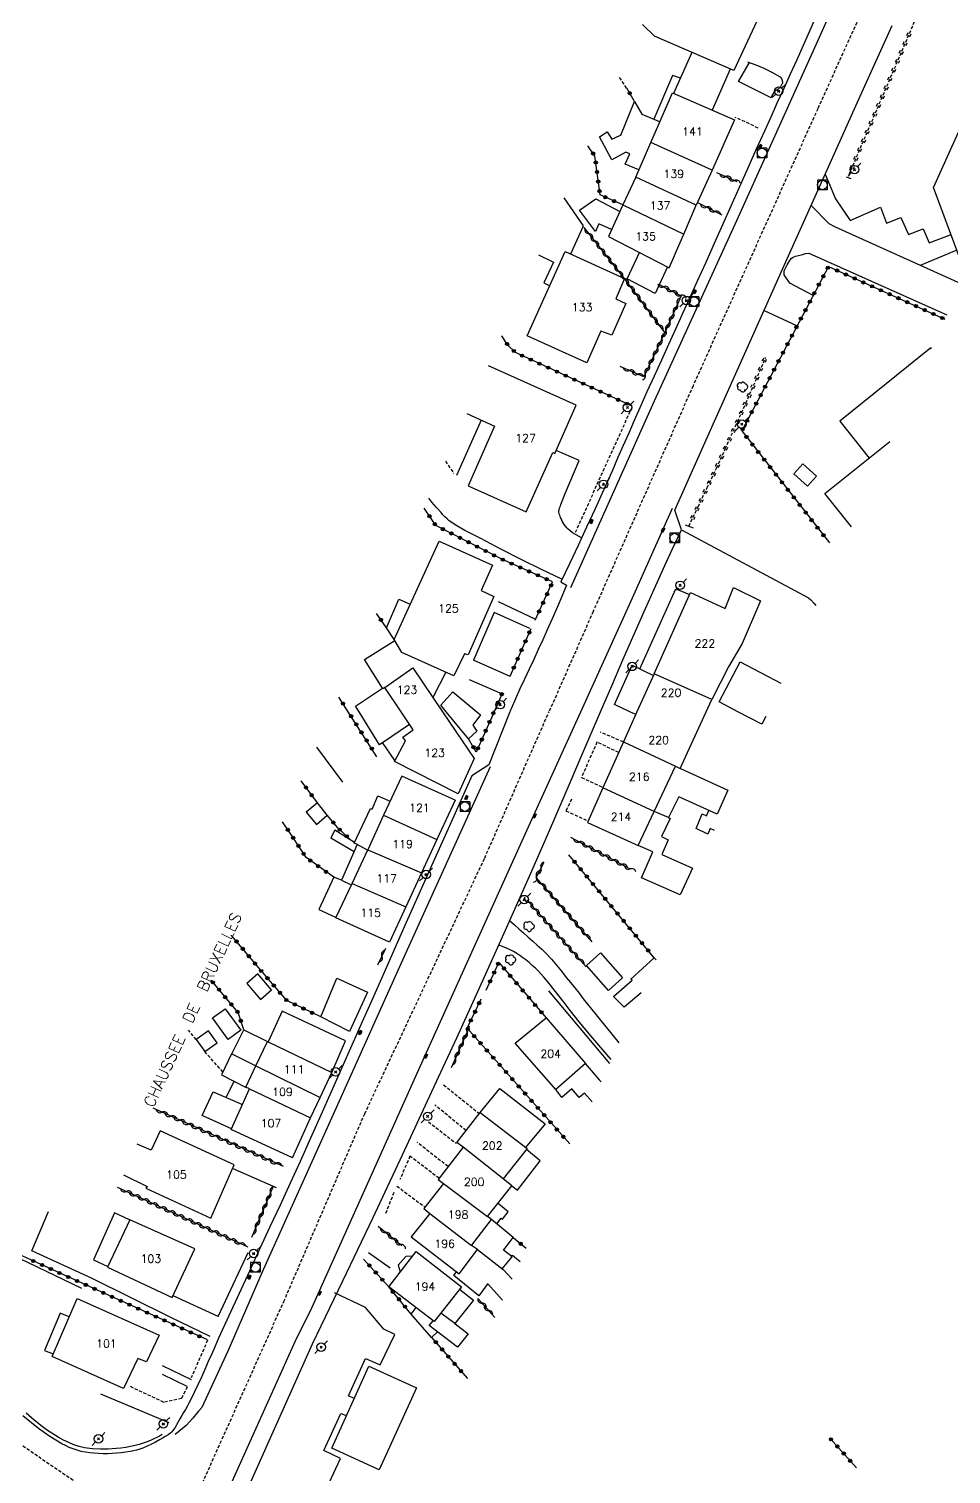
# Model space of a CAD drawing. Header units: millimetres. Extents: x 146998 to 148000, y 143999 to 145000.
# Drawn here: x 147765.5 to 147909.5, y 144551.9 to 144777.6 of the extents above; entities that cross this region are included whole.
import ezdxf
from ezdxf.enums import TextEntityAlignment as Align

# ---------------------------------------------------------------- set-up
doc = ezdxf.new("R2010")
doc.units = ezdxf.units.MM
doc.linetypes.add('DASHED', pattern=[0.75, 0.5, -0.25])
doc.layers.get('0').update_dxf_attribs({"linetype": 'CONTINUOUS'})
for name, color, linetype in [('W0001', 6, 'DASHED'), ('W0006', 2, 'CONTINUOUS'), ('W0008', 7, 'CONTINUOUS'), ('W0010', 4, 'CONTINUOUS'), ('W0014', 7, 'CONTINUOUS'), ('W0017', 7, 'CONTINUOUS'), ('W0101', 7, 'CONTINUOUS'), ('W0104', 1, 'CONTINUOUS'), ('W0112', 1, 'DASHED'), ('W0120', 7, 'CONTINUOUS'), ('W0220', 5, 'DASHED'), ('W0300', 7, 'CONTINUOUS'), ('W0303', 7, 'CONTINUOUS'), ('W0310', 3, 'CONTINUOUS'), ('W0323', 7, 'CONTINUOUS'), ('W0333', 7, 'CONTINUOUS'), ('W0401', 7, 'CONTINUOUS'), ('W0420', 7, 'CONTINUOUS'), ('W0473', 7, 'CONTINUOUS'), ('W0989', 7, 'CONTINUOUS'), ('W0991', 7, 'CONTINUOUS'), ('W1102', 7, 'CONTINUOUS')]:
    doc.layers.add(name, color=color, linetype=linetype)
doc.styles.get("Standard").update_dxf_attribs({"font": 'romans.shx', "width": 0.85})

# ---------------------------------------------------------------- blocks, each defined once
blk = doc.blocks.new('T473')
for p, q in [((-0.166667, 0.166667), (0.166667, -0.166667)), ((-0.166667, -0.166667), (0.166667, 0.166667)), ((0.500001, 0.500001), (1.000002, 1.000002)), ((-1.000002, -1.000002), (-0.500001, -0.500001))]:
    blk.add_line(p, q)
blk.add_ellipse((0, 0), major_axis=(0.471405, 0.471405), ratio=1, start_param=5.4977871438, end_param=11.780972451)
blk = doc.blocks.new('T401')
for p, q in [((-0.3, 0.3), (0, 0.3)), ((-0.3, -0.25), (-0.3, 0.3)), ((-0.3, 0.15), (0, 0.15)), ((-0.3, 0), (0, 0)), ((0, 0.3), (0, -0.25)), ((-0.3, -0.15), (0, -0.15)), ((-0.3, -0.25), (-0.3, -0.3)), ((-0.3, -0.3), (0, -0.3)), ((0, -0.3), (0, -0.25))]:
    blk.add_line(p, q)
blk = doc.blocks.new('T420')
for p, q in [((0.75, 0.75), (-0.75, 0.75)), ((-0.75, 0.75), (-0.75, -0.75)), ((0.75, 0.75), (0.75, -0.75)), ((0.75, -0.75), (-0.75, -0.75))]:
    blk.add_line(p, q)
blk.add_ellipse((0, 0), major_axis=(-0.53, 0.53), ratio=1, start_param=3.926991, end_param=10.210176)
blk = doc.blocks.new('T300')
for p, q in [((-0.8, 0.51), (-0.86, 0.34)), ((-0.86, 0.34), (-0.86, 0.17)), ((-0.86, 0.17), (-0.74, 0.06)), ((-0.69, 0.63), (-0.8, 0.51)), ((-0.8, -0.06), (-0.74, 0.06)), ((-0.74, 0.06), (-0.69, 0.11)), ((-0.57, 0.69), (-0.69, 0.63)), ((-0.46, 0.69), (-0.57, 0.69)), ((-0.29, 0.63), (-0.46, 0.69)), ((-0.29, 0.63), (-0.17, 0.74)), ((-0.23, 0.57), (-0.29, 0.63)), ((-0.17, 0.74), (-0.06, 0.8)), ((-0.06, 0.8), (0.06, 0.8)), ((0.06, 0.8), (0.23, 0.74)), ((0.23, 0.74), (0.34, 0.63)), ((0.34, 0.63), (0.4, 0.51)), ((0.46, 0.46), (0.34, 0.46)), ((0.4, 0.51), (0.4, 0.46)), ((0.57, 0.4), (0.46, 0.46)), ((0.57, 0.4), (0.69, 0.29)), ((0.69, 0.29), (0.74, 0.17)), ((0.74, 0.06), (0.69, -0.17)), ((0.74, 0.17), (0.74, 0.06)), ((-0.8, -0.17), (-0.8, -0.06)), ((-0.8, -0.23), (-0.8, -0.17)), ((-0.74, -0.34), (-0.8, -0.23)), ((-0.69, -0.4), (-0.74, -0.34)), ((-0.51, -0.46), (-0.69, -0.4)), ((-0.4, -0.46), (-0.51, -0.46)), ((-0.4, -0.46), (-0.34, -0.46)), ((-0.34, -0.46), (-0.34, -0.4)), ((-0.34, -0.51), (-0.34, -0.46)), ((-0.29, -0.63), (-0.34, -0.51)), ((-0.17, -0.74), (-0.29, -0.63)), ((-0.06, -0.8), (-0.17, -0.74)), ((0.06, -0.8), (-0.06, -0.8)), ((0.17, -0.74), (0.06, -0.8)), ((0.23, -0.69), (0.17, -0.74)), ((0.29, -0.46), (0.23, -0.46)), ((0.29, -0.63), (0.23, -0.69)), ((0.46, -0.4), (0.29, -0.46)), ((0.34, -0.51), (0.29, -0.63)), ((0.34, -0.51), (0.34, -0.46)), ((0.57, -0.34), (0.46, -0.4)), ((0.63, -0.29), (0.57, -0.34)), ((0.69, -0.17), (0.63, -0.29))]:
    blk.add_line(p, q)
blk = doc.blocks.new('t323o')
at = {"color": 0, "linetype": 'Continuous'}
for radius in [0.25, 0.15]:
    blk.add_circle((0, 0), radius, dxfattribs=at)
blk = doc.blocks.new('t310o')
at = {"color": 0, "linetype": 'Continuous'}
for centre, start, end in [((-0.5, 0.38), 216.8699, 323.1304), ((0.5, -0.37), 36.8699, 143.1303)]:
    blk.add_arc(centre, 0.625, start, end, dxfattribs=at)
blk = doc.blocks.new('t220o')
at = {"color": 0, "linetype": 'Continuous'}
for p, q in [((-0.25, 0.25), (0.25, 0.25)), ((-0.25, -0.25), (0.25, -0.25))]:
    blk.add_line(p, q, dxfattribs=at)

msp = doc.modelspace()

# ---------------------------------------------------------------- linework, layer by layer
at = {"layer": 'W0001'}
for points in [[(147993.63, 144996.33), (147988.82, 144985.77), (147976.7, 144958.93), (147959.9, 144922.38), (147944.78, 144889.18), (147928.63, 144853.68), (147908.05, 144808.02), (147888.68, 144765.17), (147869.21, 144721.9), (147853.61, 144686.64), (147846.73, 144671)], [(147638.67, 144671), (147643.29, 144666.43), (147666.94, 144643.09), (147683.35, 144627.53), (147703.42, 144608.94), (147733.9, 144581.79), (147758.39, 144560.61), (147773.87, 144550.01), (147780.5, 144548.6), (147790.48, 144545.78)], [(147790.48, 144545.78), (147795.4, 144556.76), (147805.32, 144578.88), (147817.95, 144608.23), (147836.68, 144648.15), (147846.73, 144671)]]:
    msp.add_lwpolyline(points, dxfattribs=at)
at = {"layer": 'W0006'}
for points in [[(147850.11, 144690.4), (147862.93, 144718.95), (147876.28, 144748.27), (147889.42, 144777.4), (147897.17, 144794.82)], [(147889.83, 144754.94), (147891.46, 144751.1), (147893.76, 144747.71), (147898.46, 144749.79), (147899.4, 144747.31), (147901.65, 144748.18), (147902.83, 144745.53), (147905.15, 144746.42), (147906.08, 144744.22), (147909.49, 144745.51)], [(147851.68, 144671), (147859.55, 144688.32), (147866.02, 144702.8)], [(147809.73, 144578.02), (147826.61, 144615.6), (147843.27, 144652.46), (147851.68, 144671)], [(147837.52, 144662.4), (147823.6, 144631.64), (147813.52, 144609.16), (147802.1, 144583.86)], [(147802.1, 144583.86), (147796.6, 144571.12), (147792.51, 144562.37), (147792.02, 144561.76), (147791.14, 144560.66), (147790.09, 144559.53), (147788.38, 144558.12)], [(147777.1, 144499.41), (147776.96, 144500.85), (147776.89, 144502.06), (147776.97, 144503.46), (147777.09, 144504.5), (147777.78, 144506.79), (147783.66, 144520.54), (147795.86, 144547.67), (147807.12, 144572.63), (147809.73, 144578.02)]]:
    msp.add_lwpolyline(points, dxfattribs=at)
at = {"layer": 'W0008'}
for points in [[(147888.4, 144779.52), (147887.4, 144777.29), (147886.39, 144775.05), (147885.39, 144772.81), (147884.38, 144770.58), (147883.37, 144768.34), (147882.36, 144766.11), (147881.35, 144763.87), (147880.34, 144761.64), (147879.03, 144758.72), (147877.72, 144755.79), (147876.42, 144752.87), (147875.11, 144749.94), (147873.8, 144747.02), (147872.49, 144744.1), (147871.18, 144741.17), (147869.87, 144738.25), (147868.75, 144735.78), (147867.63, 144733.3), (147866.51, 144730.83), (147865.39, 144728.36), (147864.26, 144725.89), (147863.14, 144723.42), (147862.02, 144720.94), (147860.91, 144718.46), (147860.03, 144716.49), (147859.16, 144714.52), (147858.29, 144712.55), (147857.43, 144710.57), (147856.56, 144708.59), (147855.69, 144706.62), (147854.81, 144704.65), (147853.92, 144702.69), (147852.6, 144699.82), (147851.27, 144696.97), (147849.92, 144694.12), (147848.55, 144691.28)], [(147866.37, 144702.46), (147872.35, 144715.88), (147878.33, 144729.28), (147884.33, 144742.68), (147890.35, 144756.08), (147895.32, 144767.13), (147900.3, 144778.17)], [(147867.39, 144699.4), (147866.37, 144702.46)], [(147854.77, 144671), (147856.51, 144675.04), (147858.27, 144679.08), (147860.03, 144683.12), (147861.81, 144687.14), (147863.19, 144690.22), (147864.57, 144693.28), (147865.97, 144696.35), (147867.39, 144699.4)], [(147849.47, 144690.76), (147848.73, 144689.01), (147847.98, 144687.26), (147847.22, 144685.52), (147846.45, 144683.79), (147845.75, 144682.24), (147845.04, 144680.7), (147844.33, 144679.16), (147843.61, 144677.63), (147842.89, 144676.09), (147842.18, 144674.55), (147841.48, 144673.01), (147840.81, 144671.45), (147840.76, 144671.34), (147840.71, 144671.23), (147840.66, 144671.11), (147840.61, 144671)], [(147848.55, 144691.28), (147849.47, 144690.76)], [(147809.81, 144572.3), (147814.54, 144582.11), (147819.22, 144591.94), (147823.86, 144601.8), (147828.45, 144611.67), (147832.31, 144620.07), (147836.12, 144628.48), (147839.91, 144636.9), (147843.66, 144645.34), (147846.47, 144651.74), (147849.25, 144658.15), (147852.01, 144664.58), (147854.77, 144671)], [(147840.61, 144671), (147837.31, 144662.7)], [(147837.31, 144662.7), (147834.69, 144660.98)], [(147796.01, 144541.43), (147809.81, 144572.3)], [(147787.68, 144558.38), (147787.25, 144558.09), (147786.82, 144557.82), (147786.38, 144557.55), (147785.93, 144557.3), (147785.3, 144556.95), (147784.66, 144556.61), (147784, 144556.29), (147783.33, 144556.02), (147782.85, 144555.85), (147782.35, 144555.71), (147781.86, 144555.59), (147781.35, 144555.49), (147780.65, 144555.37), (147779.94, 144555.27), (147779.23, 144555.2), (147778.51, 144555.15), (147777.81, 144555.13), (147777.1, 144555.12), (147776.4, 144555.15), (147775.69, 144555.2), (147775.03, 144555.27), (147774.37, 144555.37), (147773.71, 144555.49), (147773.06, 144555.66), (147772.44, 144555.87), (147771.83, 144556.12), (147771.24, 144556.39), (147770.66, 144556.69), (147769.72, 144557.23), (147768.81, 144557.8), (147767.92, 144558.42), (147767.05, 144559.06), (147764.59, 144561.06)]]:
    msp.add_lwpolyline(points, dxfattribs=at)
at = {"layer": 'W0010'}
msp.add_lwpolyline([(147786.33, 144558.15), (147785.91, 144557.89), (147785.49, 144557.65), (147785.05, 144557.43), (147784.61, 144557.23), (147784, 144556.99), (147783.38, 144556.78), (147782.76, 144556.59), (147782.12, 144556.43), (147781.39, 144556.26), (147780.64, 144556.11), (147779.89, 144556), (147779.13, 144555.93), (147777.91, 144555.86), (147776.68, 144555.83), (147775.45, 144555.89), (147774.23, 144556.05), (147773.38, 144556.26), (147772.55, 144556.54), (147771.74, 144556.87), (147770.95, 144557.24), (147770.08, 144557.71), (147769.24, 144558.23), (147768.42, 144558.78), (147767.62, 144559.36), (147766.33, 144560.38), (147765.09, 144561.45)], dxfattribs=at)
at = {"layer": 'W0014'}
for points in [[(147834.69, 144660.98), (147831.2, 144653.19), (147827.72, 144645.4), (147824.24, 144637.61), (147820.76, 144629.82), (147819.15, 144626.19), (147817.54, 144622.55), (147815.94, 144618.92), (147814.33, 144615.29), (147812.73, 144611.65), (147811.11, 144608.02), (147809.49, 144604.4), (147807.86, 144600.78), (147806.3, 144597.36), (147804.74, 144593.96), (147803.16, 144590.56), (147801.57, 144587.16)], [(147801.57, 144587.16), (147799.96, 144583.66), (147798.36, 144580.16), (147796.75, 144576.65), (147795.15, 144573.15), (147794.6, 144571.94), (147794.06, 144570.73), (147793.53, 144569.52), (147792.99, 144568.3), (147792.45, 144567.09), (147791.9, 144565.89), (147791.33, 144564.69), (147790.74, 144563.5), (147790.48, 144563.01), (147790.22, 144562.52), (147789.95, 144562.04), (147789.67, 144561.56), (147789.39, 144561.08), (147789.11, 144560.6), (147788.84, 144560.12), (147788.57, 144559.63), (147788.54, 144559.57), (147788.51, 144559.51), (147788.48, 144559.45), (147788.45, 144559.39), (147788.42, 144559.33), (147788.39, 144559.27), (147788.35, 144559.22), (147788.32, 144559.16), (147788.17, 144558.95), (147788.02, 144558.75), (147787.85, 144558.56), (147787.68, 144558.38)], [(147795.09, 144576.58), (147799.77, 144586.57)]]:
    msp.add_lwpolyline(points, dxfattribs=at)
at = {"layer": 'W0017'}
for points in [[(147911.04, 144737.84), (147891.47, 144746.65), (147890.47, 144747.21), (147887.65, 144750.06)], [(147887.97, 144736.02), (147884.34, 144737.9), (147883.43, 144739.23), (147883.45, 144739.87), (147883.9, 144740.78), (147884.3, 144741.48), (147884.55, 144741.78), (147884.74, 144741.91), (147885.2, 144742.13), (147886.14, 144742.37), (147886.74, 144742.55), (147887.26, 144742.59), (147908.85, 144732.98)], [(147880.32, 144733.65), (147885.34, 144731.33)], [(147851.42, 144710.22), (147847.85, 144711.8)], [(147851.8, 144698.18), (147851.31, 144698.4), (147850.84, 144698.66), (147850.39, 144698.95), (147849.97, 144699.28), (147849.72, 144699.5), (147849.5, 144699.74), (147849.29, 144699.99), (147849.1, 144700.25), (147848.94, 144700.51), (147848.79, 144700.78), (147848.66, 144701.05), (147848.54, 144701.33), (147848.45, 144701.53), (147848.38, 144701.74), (147848.31, 144701.94), (147848.27, 144702.16), (147848.27, 144702.21), (147848.27, 144702.26), (147848.27, 144702.32), (147848.27, 144702.37), (147848.28, 144702.42), (147848.29, 144702.47), (147848.3, 144702.52), (147848.31, 144702.58), (147848.36, 144702.77), (147848.43, 144702.96), (147848.5, 144703.15), (147848.58, 144703.34), (147849.26, 144705.07), (147849.96, 144706.8), (147850.68, 144708.52), (147851.42, 144710.22)], [(147848.75, 144691.7), (147845.55, 144693.22), (147842.37, 144694.78), (147839.21, 144696.38), (147836.08, 144698.03), (147834.83, 144698.67), (147833.57, 144699.31), (147832.33, 144700.01), (147831.16, 144700.81), (147830.81, 144701.1), (147830.48, 144701.42), (147830.17, 144701.75), (147829.87, 144702.09), (147829.15, 144702.9), (147828.45, 144703.72), (147827.94, 144704.35)], [(147867.39, 144699.4), (147887.25, 144688.76), (147887.61, 144688.46), (147888.07, 144687.97), (147888.38, 144687.57)], [(147844.65, 144685.42), (147838.82, 144688.15)], [(147843.71, 144683.98), (147838.16, 144686.5), (147834.95, 144679.05)], [(147840.64, 144676.48), (147834.95, 144679.05)], [(147839.46, 144673.74), (147834.32, 144675.97)], [(147840.58, 144638.38), (147841.31, 144637.74), (147842.03, 144637.1), (147842.76, 144636.46), (147843.48, 144635.81), (147844.19, 144635.18), (147844.9, 144634.55), (147845.6, 144633.91), (147846.28, 144633.24), (147847.1, 144632.34), (147847.88, 144631.41), (147848.65, 144630.47), (147849.42, 144629.52), (147850.09, 144628.7), (147850.75, 144627.86), (147851.42, 144627.03), (147852.07, 144626.19), (147852.73, 144625.35), (147853.39, 144624.52), (147854.06, 144623.68), (147854.73, 144622.86), (147856.3, 144620.92), (147857.6, 144619.31)], [(147856.42, 144616.67), (147855.74, 144617.45), (147853.59, 144620.02), (147851.45, 144622.59), (147850.65, 144623.57), (147849.86, 144624.57), (147849.09, 144625.58), (147848.33, 144626.59), (147847.55, 144627.59), (147846.75, 144628.58), (147845.93, 144629.54), (147845.07, 144630.48), (147844.6, 144630.95), (147844.11, 144631.39), (147843.6, 144631.82), (147843.09, 144632.23), (147842.63, 144632.58), (147842.17, 144632.92), (147841.69, 144633.24), (147841.2, 144633.54), (147840.64, 144633.83), (147840.07, 144634.1), (147839.48, 144634.35), (147838.88, 144634.56)], [(147804.18, 144596.66), (147797.33, 144599.68)], [(147793.81, 144573.45), (147787.67, 144576.4), (147775.3, 144582.56), (147765.96, 144586.83), (147768.6, 144592.93)], [(147818.53, 144586.54), (147821.95, 144584.15)], [(147795.1, 144576.58), (147788.03, 144579.81)], [(147816.28, 144563.75), (147815.44, 144564.15), (147818.06, 144570.02), (147820.34, 144569), (147822.64, 144573.75), (147820.93, 144574.6), (147818.1, 144577.95), (147813.25, 144580.23)], [(147790.92, 144566.66), (147786.41, 144568.85)], [(147790.23, 144565.61), (147786.36, 144567.48)], [(147787.41, 144559.95), (147776.74, 144564.42)], [(147795.81, 144541.51), (147804.96, 144544.78), (147808.87, 144542.98), (147814.19, 144554.41), (147811.57, 144555.61), (147814.23, 144561.42), (147815.11, 144561.11)]]:
    msp.add_lwpolyline(points, dxfattribs=at)
at = {"layer": 'W0101'}
for points in [[(147885.64, 144793.19), (147880.57, 144781.88), (147880.56, 144781.88), (147875.59, 144771.11), (147863.18, 144776.48), (147863.19, 144776.48), (147861.33, 144778.34)], [(147911.76, 144739.44), (147906.73, 144752.86), (147917.95, 144777.62), (147927.1, 144773.45)], [(147862.63, 144759.9), (147866.02, 144767.62), (147875.68, 144763.43)], [(147875.68, 144763.43), (147872.17, 144755.58)], [(147860.26, 144754.49), (147862.63, 144759.9)], [(147872.17, 144755.58), (147869.72, 144750.09)], [(147860.26, 144754.49), (147858.25, 144750.13)], [(147858.25, 144750.13), (147855.99, 144745.21), (147865.46, 144740.33), (147866.04, 144741.64), (147866.62, 144742.96), (147867.19, 144744.28), (147867.76, 144745.59)], [(147867.76, 144745.59), (147869.72, 144750.09)], [(147850.98, 144718.89), (147837.26, 144724.99)], [(147833.92, 144717.58), (147838.23, 144715.57), (147834.11, 144706.28), (147843.16, 144702.2), (147847.34, 144711.48), (147847.64, 144711.32), (147850.98, 144718.89)], [(147893.92, 144699.87), (147889.77, 144705.06), (147899.94, 144713.22)], [(147863.12, 144676.94), (147863.13, 144676.93), (147868.8, 144689.62), (147874.23, 144687.14), (147875.52, 144690.4), (147879.75, 144688.34), (147876.88, 144681.65), (147874.75, 144678.03), (147872.12, 144672.92)], [(147821.07, 144674.8), (147825.49, 144677.86), (147830.11, 144671)], [(147863.12, 144676.94), (147860.45, 144671)], [(147823.63, 144671), (147821.07, 144674.8)], [(147871.25, 144671), (147872.12, 144672.92)], [(147832.54, 144658.16), (147822.59, 144663.23), (147824.33, 144666.44), (147824.33, 144666.44), (147823.91, 144667.04), (147825.54, 144668.18), (147823.63, 144671)], [(147830.11, 144671), (147835.04, 144663.68)], [(147860.45, 144671), (147858.33, 144666.28)], [(147866.47, 144662.49), (147867.22, 144662.14), (147871.25, 144671)], [(147858.33, 144666.28), (147858.33, 144666.28), (147855.14, 144659.1)], [(147835.04, 144663.68), (147832.54, 144658.16)], [(147832.07, 144657.2), (147823.74, 144660.94), (147820.91, 144654.83)], [(147863.15, 144655.42), (147866.47, 144662.49), (147866.48, 144662.49)], [(147855.14, 144659.1), (147852.75, 144653.71), (147860.66, 144650.11), (147863.15, 144655.42)], [(147832.07, 144657.2), (147829.23, 144651.06)], [(147820.91, 144654.83), (147818.42, 144649.44)], [(147815.98, 144644.2), (147818.42, 144649.44)], [(147829.23, 144651.06), (147826.81, 144645.85)], [(147826.81, 144645.85), (147824.35, 144640.52)], [(147821.8, 144635.03), (147813.46, 144638.79), (147815.98, 144644.2)], [(147824.35, 144640.52), (147821.8, 144635.03)], [(147800.97, 144615.68), (147802.75, 144619.51), (147802.87, 144619.45)], [(147802.87, 144619.45), (147812.8, 144614.66)], [(147799.98, 144612.13), (147799.41, 144612.35), (147800.97, 144615.68)], [(147810.98, 144610.76), (147812.8, 144614.66)], [(147806.7, 144601.36), (147797.11, 144605.78), (147799.98, 144612.13)], [(147809.49, 144607.59), (147809.49, 144607.58), (147810.98, 144610.76)], [(147806.7, 144601.36), (147809.49, 144607.59)], [(147833.32, 144603), (147832.31, 144603.75), (147835.99, 144608.43)], [(147835.99, 144608.43), (147843.33, 144602.77)], [(147793.92, 144591.9), (147797.58, 144600.26), (147786.01, 144605.54), (147784.62, 144602.55), (147782.43, 144603.49)], [(147833.32, 144603), (147829.42, 144597.96)], [(147843.33, 144602.77), (147839.55, 144598.05), (147839.55, 144598.06)], [(147780.27, 144598.7), (147784, 144596.87), (147783.79, 144596.62), (147793.92, 144591.9)], [(147829.42, 144597.96), (147830.27, 144597.31)], [(147840.92, 144596.96), (147839.55, 144598.06)], [(147830.27, 144597.31), (147827.17, 144593.4)], [(147837.13, 144592.15), (147840.92, 144596.96)], [(147827.17, 144593.4), (147828.14, 144592.65)], [(147828.14, 144592.65), (147825.23, 144589.01)], [(147834.64, 144587.63), (147837.74, 144591.72), (147837.13, 144592.15)], [(147825.23, 144589.01), (147832.7, 144583.22), (147835.54, 144587.03), (147834.64, 144587.63)], [(147821.71, 144581.21), (147825.98, 144586.69)], [(147825.98, 144586.69), (147833.06, 144581.18), (147828.8, 144575.76), (147821.71, 144581.21)]]:
    msp.add_lwpolyline(points, dxfattribs=at)
for points in [[(147858.5, 144738.64), (147857.13, 144735.47), (147858.71, 144734.75), (147856.53, 144729.81), (147854.83, 144730.43), (147852.61, 144725.46), (147843.3, 144729.69), (147849.27, 144742.86)], [(147837.9, 144693.89), (147836.14, 144689.95), (147838.1, 144688.98), (147834.09, 144679.88), (147833.53, 144680.05), (147831.87, 144676.61), (147823.73, 144680.23), (147822.54, 144682.28), (147829.57, 144697.64)], [(147841.44, 144619.25), (147846.26, 144623.21), (147852.4, 144616.07), (147847.78, 144611.99)], [(147791.44, 144587.14), (147781.26, 144591.65), (147777.79, 144584.25), (147787.9, 144579.52)], [(147780.31, 144565.3), (147769.15, 144570.32), (147773.05, 144579.36), (147785.85, 144573.64), (147783.9, 144569.48), (147782.51, 144570.02)], [(147820.22, 144552.63), (147812.83, 144556), (147818.62, 144568.79), (147826.05, 144565.43)]]:
    msp.add_lwpolyline(points, close=True, dxfattribs=at)
at = {"layer": 'W0104'}
for points in [[(147869.05, 144773.94), (147869.04, 144773.94), (147866.18, 144767.55), (147866.18, 144767.55)], [(147875, 144771.36), (147875, 144771.36), (147872.17, 144764.95)], [(147867.25, 144769.95), (147866.01, 144770.35), (147863.08, 144763.53)], [(147860.76, 144755.64), (147860.77, 144755.64), (147858.63, 144756.5), (147859.35, 144758.11), (147858.7, 144758.4), (147856.53, 144757.2), (147854.62, 144760.75), (147855.82, 144761.53), (147856.54, 144760.4), (147857.76, 144761), (147857.94, 144761.06), (147860.07, 144766.29), (147861.22, 144764.32), (147864.05, 144763.12), (147864.04, 144763.11)], [(147850.11, 144742.48), (147852.1, 144746.88), (147849.1, 144751.24)], [(147856.5, 144746.32), (147856.5, 144746.31), (147854.49, 144747.17), (147853.99, 144745.99), (147851.49, 144749.34), (147854.05, 144751.09), (147857.8, 144749.14), (147857.79, 144749.13)], [(147845.09, 144742.34), (147847.42, 144741.19), (147845.9, 144737.95), (147846.85, 144737.52), (147846.85, 144737.52)], [(147865.21, 144740.46), (147865.21, 144740.47), (147863.28, 144736.33), (147858.91, 144738.62), (147860.85, 144742.71), (147860.84, 144742.71)], [(147906.45, 144727.66), (147906.33, 144727.82), (147892.1, 144716.39), (147896.7, 144710.62), (147896.7, 144710.62)], [(147822.54, 144682.28), (147821.33, 144684.12), (147823.3, 144688.57), (147825.07, 144687.81)], [(147820.72, 144674.66), (147817.91, 144679.15), (147822.64, 144682.11)], [(147876.21, 144671), (147873.29, 144672.54), (147876.57, 144678.78)], [(147876.57, 144678.78), (147882.91, 144675.44)], [(147830.6, 144677.18), (147828.6, 144673.24), (147828.6, 144673.24)], [(147816.53, 144671.87), (147820.72, 144674.66), (147820.78, 144674.57)], [(147821.08, 144674.78), (147821.08, 144674.78), (147820.78, 144674.57), (147820.72, 144674.66)], [(147830.69, 144671), (147829.86, 144672.01), (147831.72, 144674.12)], [(147831.72, 144674.12), (147835.43, 144671)], [(147817.07, 144671), (147816.53, 144671.87)], [(147820.76, 144666.18), (147820.76, 144666.18), (147820.26, 144665.83), (147817.07, 144671)], [(147835.43, 144671), (147836.04, 144670.49), (147834.85, 144668.89), (147835.43, 144667.97), (147834.16, 144666.76), (147830.69, 144671)], [(147880.58, 144670.27), (147879.93, 144669.04), (147876.21, 144671)], [(147822.67, 144663.37), (147822.67, 144663.37), (147820.74, 144666.2), (147824.96, 144669.04)], [(147867.22, 144662.14), (147867.23, 144662.14), (147874.64, 144658.75), (147872.95, 144654.99), (147866.99, 144657.73), (147865.4, 144654.47), (147863.16, 144655.43), (147863.15, 144655.42)], [(147816.8, 144650.28), (147816.81, 144650.28), (147816.32, 144650.46), (147818.86, 144655.87), (147819.14, 144655.77), (147819.99, 144657.89), (147821.93, 144657.03)], [(147865.4, 144654.47), (147865.4, 144654.48), (147865.62, 144654.33), (147864.29, 144651.54), (147865.34, 144651.01), (147864.34, 144648.68), (147869.12, 144646.58), (147867.2, 144642.41), (147861.14, 144645.08), (147862.93, 144649.1), (147860.66, 144650.11)], [(147872.55, 144652.47), (147871.86, 144652.76), (147871.54, 144651.87), (147869.68, 144652.76), (147870.65, 144655.03), (147871.32, 144654.72), (147871.65, 144655.58)], [(147816.37, 144650.57), (147813.31, 144652.49), (147812.68, 144651.31), (147816.3, 144649.16)], [(147818.39, 144649.37), (147816.8, 144650.28), (147814.31, 144644.7), (147815.86, 144643.95)], [(147814.31, 144644.7), (147813.12, 144645.14), (147810.8, 144640.12), (147813.49, 144638.86), (147813.49, 144638.85)], [(147856.77, 144626.51), (147859.7, 144629.07), (147859.48, 144629.23), (147863.16, 144632.56), (147863.44, 144632.25)], [(147815.6, 144621.04), (147811.09, 144623.33), (147813.62, 144629.4), (147818.38, 144627.2)], [(147818.38, 144627.2), (147815.6, 144621.04)], [(147861.12, 144627.1), (147858.44, 144624.84), (147856.77, 144626.51)], [(147814.95, 144619.61), (147805.08, 144624.26), (147802.87, 144619.45), (147802.87, 144619.45)], [(147797.17, 144617.58), (147797.2, 144617.59), (147799.06, 144621.31), (147802.75, 144619.51), (147802.75, 144619.51)], [(147812.8, 144614.66), (147814.95, 144619.61)], [(147801.1, 144615.61), (147797.17, 144617.58), (147795.61, 144614.31), (147799.46, 144612.33), (147799.45, 144612.33)], [(147852.4, 144616.07), (147852.39, 144616.07), (147854.57, 144613.52), (147854.85, 144613.2)], [(147797.15, 144605.88), (147797.15, 144605.89), (147792.57, 144607.97), (147794.29, 144611.64), (147798.87, 144609.67), (147798.87, 144609.67)], [(147796.3, 144610.77), (147796.31, 144610.77), (147797.59, 144613.29), (147797.6, 144613.29)], [(147835.99, 144608.43), (147835.99, 144608.43), (147839.07, 144612.17), (147846.11, 144606.65), (147843.07, 144602.96), (147843.08, 144602.96)], [(147853.44, 144610.08), (147852.28, 144611.44), (147851.44, 144610.77), (147850.31, 144612.13), (147848.73, 144610.75), (147847.78, 144611.99)], [(147840.92, 144596.96), (147840.92, 144596.96), (147841.8, 144596.3), (147845.36, 144600.87), (147843.22, 144602.62), (147843.21, 144602.62)], [(147830.27, 144597.31), (147830.27, 144597.31)], [(147838.56, 144591.04), (147839.26, 144591.9), (147839.44, 144591.75), (147840.33, 144592.9), (147838.76, 144594.21)], [(147838.76, 144594.21), (147838.71, 144594.15)], [(147781.26, 144591.65), (147781.25, 144591.65), (147778.9, 144592.73), (147775.61, 144585.43), (147777.85, 144584.39), (147777.85, 144584.39)], [(147828.14, 144592.65), (147828.14, 144592.65)], [(147837.74, 144591.72), (147837.74, 144591.72)], [(147839.43, 144584.01), (147840.95, 144585.87), (147839.61, 144586.93), (147840.21, 144587.66), (147841.15, 144588.88), (147837.74, 144591.72)], [(147835.54, 144587.03), (147835.54, 144587.03), (147839.56, 144583.91), (147840.95, 144582.37)], [(147825.43, 144585.99), (147824.36, 144585.93), (147823.2, 144584.56), (147823.5, 144583.51)], [(147840.86, 144585.94), (147840.87, 144585.94), (147841.04, 144586.12), (147842.2, 144585.15)], [(147839.48, 144579.1), (147837.16, 144581.68), (147837.16, 144581.69), (147835.77, 144579.81), (147831.84, 144582.96), (147832.3, 144583.53), (147832.3, 144583.53)], [(147832.77, 144580.81), (147832.77, 144580.81), (147834.93, 144579.11), (147832.03, 144575.44), (147829.83, 144577.07), (147829.83, 144577.06)], [(147829.28, 144574.16), (147829.29, 144574.15), (147828.4, 144573.27), (147825.2, 144576.94), (147825.96, 144577.94), (147825.96, 144577.95)], [(147771.82, 144576.51), (147770.43, 144577.06), (147767.94, 144571.25), (147769.33, 144570.73)], [(147832.03, 144575.44), (147834.11, 144573.85), (147832.42, 144571.75), (147828.01, 144575.13), (147828.62, 144575.9)]]:
    msp.add_lwpolyline(points, dxfattribs=at)
for points in [[(147888.48, 144707.77), (147886.33, 144709.7), (147884.92, 144708.13), (147887.07, 144706.21)], [(147812.1, 144654.85), (147810.57, 144656.76), (147808.82, 144655.32), (147810.44, 144653.37)], [(147854.77, 144633.33), (147858.22, 144629.47), (147856.01, 144627.49), (147852.57, 144631.35)], [(147799.54, 144628.54), (147801.68, 144626.08), (147803.41, 144627.58), (147801.27, 144630.05)], [(147796.19, 144624.62), (147798.63, 144621.27), (147796.64, 144619.83), (147794.21, 144623.18), (147796.19, 144624.62)], [(147792.98, 144617.92), (147794.91, 144619.31), (147793.57, 144621.18), (147791.64, 144619.79)]]:
    msp.add_lwpolyline(points, close=True, dxfattribs=at)
at = {"layer": 'W0112'}
for points in [[(147858.84, 144768.38), (147857.66, 144770.2)], [(147879.36, 144762.15), (147875.81, 144763.8)], [(147850.86, 144699.02), (147859.69, 144718.54)], [(147830.54, 144710.11), (147831.85, 144708.23)], [(147858.33, 144666.28), (147854.75, 144667.81)], [(147857.6, 144664.62), (147854.21, 144666.26), (147851.79, 144660.74), (147855.18, 144659.18)], [(147850.24, 144657.32), (147849.37, 144655.52), (147852.84, 144653.92)], [(147791.64, 144619.79), (147790.45, 144621.25)], [(147795.82, 144614.75), (147792.98, 144617.92)], [(147830.27, 144612.75), (147835.84, 144608.24)], [(147833.77, 144605.61), (147828.88, 144609.59)], [(147827.89, 144606.97), (147832.23, 144603.61)], [(147830.97, 144599.97), (147826.16, 144603.72)], [(147825.02, 144601.59), (147823.45, 144597.96)], [(147829.55, 144598.14), (147825.02, 144601.59)], [(147822.49, 144595.9), (147821.12, 144592.46)], [(147822.97, 144596.93), (147827.36, 144593.64)], [(147793.42, 144572.84), (147790.87, 144566.99)], [(147790.23, 144565.55), (147789.36, 144563.75), (147786.58, 144563.15), (147781.16, 144565.71)]]:
    msp.add_lwpolyline(points, dxfattribs=at)
at = {"layer": 'W0120'}
for points in [[(147893.09, 144754.51), (147893.82, 144754.27)], [(147868, 144700.21), (147869.24, 144699.7)]]:
    msp.add_lwpolyline(points, dxfattribs=at)
at = {"layer": 'W0220'}
for points in [[(147905.51, 144782.86), (147893.42, 144754.6)], [(147868.55, 144699.98), (147870, 144702.99), (147871.43, 144706), (147872.85, 144709.03), (147874.24, 144712.06), (147875.85, 144715.61), (147877.44, 144719.17), (147879, 144722.74), (147880.55, 144726.33)]]:
    msp.add_lwpolyline(points, dxfattribs=at)
at = {"layer": 'W0300'}
msp.add_lwpolyline([(147846.63, 144627.42), (147856.15, 144616.09)], dxfattribs=at)
at = {"layer": 'W0303'}
for points in [[(147810.41, 144665.49), (147814.51, 144660.02)], [(147773.8, 144580.94), (147753.08, 144590.86)]]:
    msp.add_lwpolyline(points, dxfattribs=at)
at = {"layer": 'W0310'}
for points in [[(147876.1, 144753.76), (147872.93, 144755.17)], [(147873.77, 144748.53), (147869.94, 144750.45)], [(147864.83, 144730.2), (147858.5, 144738.64), (147852.21, 144746.59)], [(147863.92, 144737.7), (147867.33, 144735.96), (147864.83, 144730.2), (147861.51, 144723.3), (147857.85, 144724.89)], [(147859.44, 144646.43), (147850.13, 144651.37)], [(147853.46, 144635.06), (147844.71, 144645.11), (147845.95, 144647.51)], [(147843.25, 144641.61), (147852.51, 144631.17)], [(147820.02, 144631.47), (147821.23, 144634.06)], [(147831.5, 144615.46), (147834.03, 144621.18)], [(147805.27, 144599.96), (147784.95, 144609.07)], [(147799.77, 144587.39), (147779.73, 144596.57), (147779.38, 144596.72)], [(147800.35, 144588.96), (147803.65, 144596.83)], [(147823.75, 144587.61), (147820.05, 144590.62)], [(147838.25, 144576.38), (147835.72, 144579.28)]]:
    msp.add_lwpolyline(points, dxfattribs=at)
at = {"layer": 'W0323'}
for points in [[(147860.07, 144766.29), (147858.85, 144768.38)], [(147858.25, 144750.13), (147854.69, 144751.7), (147853.89, 144757.78), (147852.78, 144759.39)], [(147890.33, 144740.51), (147876.81, 144714.84), (147890.49, 144697.38)], [(147890.33, 144740.51), (147908.54, 144732.29)], [(147859.71, 144718.71), (147841.51, 144727.07), (147840.26, 144728.29), (147839.37, 144729.68)], [(147847.29, 144691.27), (147839.34, 144694.81), (147829.03, 144700.1), (147827.24, 144702.8)], [(147844.56, 144685.28), (147847.29, 144691.27)], [(147821.33, 144684.12), (147819.81, 144686.33)], [(147843.9, 144683.95), (147840.61, 144676.52)], [(147815.38, 144671), (147813.92, 144673.28)], [(147839.36, 144673.75), (147838.14, 144671)], [(147819.86, 144663.98), (147815.38, 144671)], [(147838.14, 144671), (147835.37, 144664.71), (147834.16, 144666.76)], [(147810.57, 144656.76), (147808.02, 144660.19)], [(147815.85, 144650.89), (147813.73, 144652.88), (147812.1, 144654.85)], [(147813.12, 144645.14), (147808.81, 144648.22), (147806.63, 144651.56), (147805.13, 144653.8)], [(147863.16, 144632.56), (147849.82, 144648.64)], [(147811.09, 144623.33), (147805.77, 144625.91), (147801.66, 144630.67), (147797.16, 144636.08), (147797.15, 144636.1)], [(147836.9, 144627.54), (147838.89, 144631.85), (147846.26, 144623.21)], [(147799.06, 144621.31), (147798.18, 144624.03), (147793.98, 144629.07)], [(147849.95, 144603.51), (147833.94, 144621.6), (147836.14, 144626.15)], [(147793.4, 144572.9), (147777.95, 144579.88), (147741.22, 144596.59), (147748.19, 144611.03)], [(147841.15, 144588.88), (147843.14, 144587.22)], [(147817.76, 144585.52), (147821.71, 144581.21)], [(147825.2, 144576.94), (147821.71, 144581.21)], [(147828.4, 144573.27), (147833.98, 144566.9)], [(147894.73, 144552.91), (147890.58, 144557.56)]]:
    msp.add_lwpolyline(points, dxfattribs=at)
at = {"layer": 'W0333'}
for points in [[(147876.31, 144769.43), (147878, 144772.36)], [(147877.69, 144772.5), (147879, 144772.04), (147880.27, 144771.5), (147881.51, 144770.89), (147882.71, 144770.2), (147882.76, 144770.17), (147882.81, 144770.14), (147882.85, 144770.11), (147882.89, 144770.07), (147882.93, 144770.02), (147882.96, 144769.97), (147882.99, 144769.92), (147883.02, 144769.87), (147883.04, 144769.82), (147883.06, 144769.76), (147883.07, 144769.7), (147883.08, 144769.65), (147883.11, 144769.55), (147883.14, 144769.45), (147883.16, 144769.35), (147883.17, 144769.25), (147883.15, 144769.15), (147883.12, 144769.05), (147883.08, 144768.96), (147883.03, 144768.87), (147882.98, 144768.77), (147882.92, 144768.68), (147882.86, 144768.6), (147882.8, 144768.51), (147882.75, 144768.46), (147882.7, 144768.41), (147882.65, 144768.36), (147882.6, 144768.3), (147882.56, 144768.26), (147882.51, 144768.22), (147882.47, 144768.18), (147882.42, 144768.15), (147882.38, 144768.12), (147882.33, 144768.1), (147882.29, 144768.07), (147882.24, 144768.05), (147882.22, 144768.04), (147882.19, 144768.03), (147882.16, 144768.02), (147882.13, 144768.01), (147882.1, 144768), (147882.07, 144767.99), (147882.05, 144767.97), (147882.02, 144767.95), (147881.81, 144767.72), (147881.64, 144767.46), (147881.51, 144767.17), (147881.42, 144766.87)], [(147881.42, 144766.87), (147876.31, 144769.43)], [(147910.4, 144743.07), (147904.68, 144740.7)], [(147836.14, 144716.54), (147832.3, 144707.91)], [(147860.92, 144677.68), (147866.54, 144690.19), (147868.67, 144689.33)], [(147859.36, 144671), (147856.95, 144672.11), (147859.72, 144678.25), (147863.01, 144676.68)], [(147860.27, 144670.59), (147859.36, 144671)]]:
    msp.add_lwpolyline(points, dxfattribs=at)
at = {"layer": 'W1102'}
for points in [[(147872.17, 144755.58), (147862.63, 144759.9)], [(147869.72, 144750.09), (147860.26, 144754.49)], [(147858.25, 144750.13), (147867.76, 144745.59)], [(147872.12, 144672.92), (147863.12, 144676.94)], [(147858.33, 144666.28), (147866.47, 144662.49)], [(147863.15, 144655.42), (147855.14, 144659.1)], [(147820.91, 144654.83), (147829.23, 144651.06)], [(147818.42, 144649.44), (147826.81, 144645.85)], [(147815.98, 144644.2), (147824.35, 144640.52)], [(147800.97, 144615.68), (147810.98, 144610.76)], [(147799.98, 144612.13), (147809.49, 144607.59)], [(147839.55, 144598.06), (147833.32, 144603)], [(147830.27, 144597.31), (147837.13, 144592.15)], [(147828.14, 144592.65), (147834.64, 144587.63)]]:
    msp.add_lwpolyline(points, dxfattribs=at)

# ---------------------------------------------------------------- block references
at = {"layer": 'W0220'}
for p, rotation in [((147902.86, 144776.67), 246.8393515982104), ((147901.68, 144773.91), 246.8393515982104), ((147902.27, 144775.29), 246.8393515982104), ((147900.5, 144771.15), 246.8393515982104), ((147901.09, 144772.53), 246.8393515982104), ((147899.91, 144769.77), 246.8393515982104), ((147898.73, 144767.01), 246.8393515982104), ((147899.32, 144768.39), 246.8393515982104), ((147897.55, 144764.26), 246.8393515982104), ((147898.14, 144765.64), 246.8393515982104), ((147896.96, 144762.88), 246.8393515982104), ((147895.78, 144760.12), 246.8393515982104), ((147896.37, 144761.5), 246.8393515982104), ((147895.19, 144758.74), 246.8393515982104), ((147894.01, 144755.98), 246.8393515982104), ((147894.6, 144757.36), 246.8393515982104), ((147880.37, 144725.92), 66.68652523031136), ((147879.78, 144724.54), 66.68652523031136), ((147878.58, 144721.79), 66.33587968929082), ((147879.18, 144723.16), 66.68652523031136), ((147877.98, 144720.41), 66.33587968929082), ((147876.77, 144717.67), 65.9852339995148), ((147877.38, 144719.04), 65.9852339995148), ((147875.54, 144714.93), 65.63458815902239), ((147876.16, 144716.3), 65.9852339995148), ((147874.92, 144713.56), 65.63458815902239), ((147873.68, 144710.83), 65.28394207133142), ((147874.3, 144712.2), 65.63458815902239), ((147872.42, 144708.11), 64.93329584255852), ((147873.05, 144709.47), 65.28394207133142), ((147871.78, 144706.75), 64.93329584255852), ((147870.5, 144704.04), 64.58264972511358), ((147871.14, 144705.4), 64.58264972511358), ((147869.2, 144701.34), 64.23200371962322), ((147869.85, 144702.69), 64.23200371962322)]:
    msp.add_blockref('t220o', p, dxfattribs=dict(at, rotation=rotation))
at = {"layer": 'W0300'}
for p in [(147876.98, 144721.69), (147843.64, 144637.45), (147840.77, 144632.23)]:
    msp.add_blockref('T300', p, dxfattribs=at)
at = {"layer": 'W0310'}
for p, rotation in [((147874.3, 144754.56), 155.9854956603944), ((147875.67, 144753.95), 155.9854956603944), ((147871.28, 144749.78), 153.285429904937), ((147872.62, 144749.11), 153.285429904937), ((147852.95, 144745.66), 128.39240694557), ((147853.88, 144744.48), 128.39240694557), ((147854.81, 144743.31), 128.39240694557), ((147855.74, 144742.13), 128.39240694557), ((147856.67, 144740.95), 128.39240694557), ((147857.61, 144739.78), 128.39240694557), ((147858.54, 144738.6), 126.8297213298103), ((147859.44, 144737.4), 126.8297213298103), ((147864.59, 144737.36), 333.0202539480948), ((147860.33, 144736.2), 126.8297213298103), ((147861.23, 144735), 126.8297213298103), ((147865.92, 144736.68), 333.0202539480948), ((147866.76, 144734.66), 246.5414496553173), ((147867.26, 144736), 333.0202539480948), ((147862.13, 144733.8), 126.8297213298103), ((147863.03, 144732.6), 126.8297213298103), ((147865.57, 144731.9), 246.5414496553173), ((147866.17, 144733.28), 246.5414496553173), ((147863.93, 144731.4), 126.8297213298103), ((147864.97, 144730.53), 246.5414496553173), ((147863.68, 144727.82), 244.2855484739196), ((147864.34, 144729.17), 244.2855484739196), ((147863.03, 144726.47), 244.2855484739196), ((147859.23, 144724.3), 156.5071619546077), ((147860.6, 144723.7), 156.5071619546077), ((147861.73, 144723.76), 244.2855484739196), ((147862.38, 144725.12), 244.2855484739196), ((147851.45, 144650.67), 152.0154262408103), ((147852.78, 144649.97), 152.0154262408103), ((147854.1, 144649.26), 152.0154262408103), ((147845.48, 144646.59), 62.61825674281268), ((147855.43, 144648.56), 152.0154262408103), ((147856.75, 144647.85), 152.0154262408103), ((147858.08, 144647.15), 152.0154262408103), ((147844.79, 144645.26), 62.61825674281268), ((147845.59, 144644.11), 131.0315036412003), ((147859.4, 144646.45), 152.0154262408103), ((147846.57, 144642.98), 131.0315036412003), ((147847.56, 144641.85), 131.0315036412003), ((147843.55, 144641.27), 311.5766239207422), ((147844.55, 144640.15), 311.5766239207422), ((147848.54, 144640.71), 131.0315036412003), ((147849.53, 144639.58), 131.0315036412003), ((147845.54, 144639.02), 311.5766239207422), ((147846.54, 144637.9), 311.5766239207422), ((147850.51, 144638.45), 131.0315036412003), ((147851.49, 144637.32), 131.0315036412003), ((147847.53, 144636.78), 311.5766239207422), ((147848.53, 144635.66), 311.5766239207422), ((147852.48, 144636.19), 131.0315036412003), ((147820.65, 144632.83), 64.98552774297548), ((147849.52, 144634.54), 311.5766239207422), ((147850.52, 144633.41), 311.5766239207422), ((147851.52, 144632.29), 311.5766239207422), ((147833.32, 144619.58), 66.15287836776686), ((147833.93, 144620.95), 66.15287836776686), ((147832.11, 144616.84), 66.15287836776686), ((147832.71, 144618.21), 66.15287836776686), ((147786.32, 144608.45), 155.863031289141), ((147787.69, 144607.84), 155.863031289141), ((147789.06, 144607.23), 155.863031289141), ((147790.42, 144606.61), 155.863031289141), ((147791.79, 144606), 155.863031289141), ((147793.16, 144605.39), 155.863031289141), ((147794.53, 144604.77), 155.863031289141), ((147795.9, 144604.16), 155.863031289141), ((147797.27, 144603.55), 155.863031289141), ((147798.64, 144602.93), 155.863031289141), ((147800.01, 144602.32), 155.863031289141), ((147801.38, 144601.71), 155.863031289141), ((147802.74, 144601.09), 155.863031289141), ((147804.11, 144600.48), 155.863031289141), ((147780.74, 144596.1), 155.3992700198749), ((147782.11, 144595.48), 155.3992700198749), ((147783.47, 144594.85), 155.3992700198749), ((147802.67, 144594.49), 67.25102093040375), ((147803.25, 144595.88), 67.25102093040375), ((147784.84, 144594.23), 155.3992700198749), ((147786.2, 144593.6), 155.3992700198749), ((147787.56, 144592.98), 155.3992700198749), ((147788.93, 144592.35), 155.3992700198749), ((147802.09, 144593.11), 67.25102093040375), ((147790.29, 144591.73), 155.3992700198749), ((147791.65, 144591.11), 155.3992700198749), ((147793.02, 144590.48), 155.3992700198749), ((147800.93, 144590.34), 67.25102093040375), ((147801.51, 144591.73), 67.25102093040375), ((147794.38, 144589.86), 155.3992700198749), ((147795.75, 144589.23), 155.3992700198749), ((147797.11, 144588.61), 155.3992700198749), ((147798.47, 144587.98), 155.3992700198749), ((147821.21, 144589.68), 140.8391080843643), ((147822.38, 144588.73), 140.8391080843643), ((147823.54, 144587.78), 140.8391080843643), ((147836.28, 144578.64), 131.1513191961998), ((147837.26, 144577.51), 131.1513191961998)]:
    msp.add_blockref('t310o', p, dxfattribs=dict(at, rotation=rotation))
at = {"layer": 'W0323'}
for p, rotation in [((147859.31, 144767.59), 120.3756081267672), ((147853.61, 144758.17), 124.5033980125522), ((147854.02, 144756.77), 97.5656106432519), ((147854.22, 144755.28), 97.5656106432519), ((147854.41, 144753.79), 97.5656106432519), ((147854.61, 144752.3), 97.5656106432519), ((147855.51, 144751.34), 156.2348705145024), ((147856.88, 144750.74), 156.2348705145024), ((147890.25, 144740.34), 242.2186475314555), ((147891.7, 144739.89), 335.7047595906108), ((147888.85, 144737.69), 242.2186475314555), ((147889.55, 144739.01), 242.2186475314555), ((147893.07, 144739.27), 335.7047595906108), ((147894.44, 144738.66), 335.7047595906108), ((147895.8, 144738.04), 335.7047595906108), ((147897.17, 144737.42), 335.7047595906108), ((147887.45, 144735.03), 242.2186475314555), ((147888.15, 144736.36), 242.2186475314555), ((147898.54, 144736.81), 335.7047595906108), ((147899.91, 144736.19), 335.7047595906108), ((147901.27, 144735.57), 335.7047595906108), ((147902.64, 144734.95), 335.7047595906108), ((147886.75, 144733.71), 242.2186475314555), ((147904.01, 144734.34), 335.7047595906108), ((147905.37, 144733.72), 335.7047595906108), ((147906.74, 144733.1), 335.7047595906108), ((147885.35, 144731.05), 242.2186475314555), ((147886.05, 144732.38), 242.2186475314555), ((147908.11, 144732.49), 335.7047595906108), ((147840.18, 144728.42), 122.5775627320374), ((147883.95, 144728.4), 242.2186475314555), ((147884.65, 144729.72), 242.2186475314555), ((147841.23, 144727.34), 135.5086658726737), ((147842.51, 144726.61), 155.3465305167474), ((147843.88, 144725.98), 155.3465305167474), ((147883.26, 144727.07), 242.2186475314555), ((147845.24, 144725.35), 155.3465305167474), ((147846.6, 144724.73), 155.3465305167474), ((147847.97, 144724.1), 155.3465305167474), ((147881.86, 144724.42), 242.2186475314555), ((147882.56, 144725.74), 242.2186475314555), ((147849.33, 144723.48), 155.3465305167474), ((147850.69, 144722.85), 155.3465305167474), ((147852.05, 144722.23), 155.3465305167474), ((147853.42, 144721.6), 155.3465305167474), ((147880.46, 144721.76), 242.2186475314555), ((147881.16, 144723.09), 242.2186475314555), ((147854.78, 144720.97), 155.3465305167474), ((147856.14, 144720.35), 155.3465305167474), ((147857.51, 144719.72), 155.3465305167474), ((147858.87, 144719.1), 155.3465305167474), ((147879.06, 144719.11), 242.2186475314555), ((147879.76, 144720.43), 242.2186475314555), ((147878.36, 144717.78), 242.2186475314555), ((147876.96, 144715.13), 242.2186475314555), ((147877.66, 144716.45), 242.2186475314555), ((147877.54, 144713.91), 308.070748151991), ((147878.46, 144712.73), 308.070748151991), ((147879.39, 144711.55), 308.070748151991), ((147880.31, 144710.37), 308.070748151991), ((147881.24, 144709.19), 308.070748151991), ((147882.16, 144708.01), 308.070748151991), ((147883.09, 144706.83), 308.070748151991), ((147884.01, 144705.65), 308.070748151991), ((147884.94, 144704.47), 308.070748151991), ((147885.86, 144703.29), 308.070748151991), ((147828.07, 144701.55), 123.4811749859155), ((147886.79, 144702.11), 308.070748151991), ((147828.9, 144700.3), 123.4811749859155), ((147830.16, 144699.52), 152.8292283026689), ((147831.49, 144698.84), 152.8292283026689), ((147887.71, 144700.92), 308.070748151991), ((147888.64, 144699.74), 308.070748151991), ((147832.82, 144698.15), 152.8292283026689), ((147834.16, 144697.47), 152.8292283026689), ((147835.49, 144696.78), 152.8292283026689), ((147889.56, 144698.56), 308.070748151991), ((147836.83, 144696.1), 152.8292283026689), ((147838.16, 144695.41), 152.8292283026689), ((147839.5, 144694.74), 155.9867423728069), ((147840.87, 144694.13), 155.9867423728069), ((147842.24, 144693.52), 155.9867423728069), ((147843.61, 144692.91), 155.9867423728069), ((147844.98, 144692.3), 155.9867423728069), ((147846.35, 144691.69), 155.9867423728069), ((147847.05, 144690.74), 65.44074761758682), ((147845.81, 144688.01), 65.44074761758682), ((147846.43, 144689.37), 65.44074761758682), ((147820.48, 144685.36), 124.4403340530504), ((147845.18, 144686.65), 65.44074761758682), ((147843.65, 144683.38), 246.1620093201038), ((147843.04, 144682), 246.1620093201038), ((147841.83, 144679.26), 246.1620093201038), ((147842.43, 144680.63), 246.1620093201038), ((147841.22, 144677.89), 246.1620093201038), ((147814.57, 144672.26), 122.554118921569), ((147838.75, 144672.37), 246.2042033229104), ((147839.35, 144673.74), 246.2042033229104), ((147815.83, 144670.3), 122.5541189218568), ((147837.44, 144669.4), 246.2042033230607), ((147838.04, 144670.77), 246.2042033230607), ((147816.64, 144669.04), 122.5541189218568), ((147817.44, 144667.77), 122.5541189218568), ((147836.83, 144668.03), 246.2042033230607), ((147818.25, 144666.51), 122.5541189218568), ((147819.06, 144665.24), 122.5541189218568), ((147834.92, 144665.47), 120.6046564997597), ((147835.62, 144665.28), 246.2042033230607), ((147836.23, 144666.65), 246.2042033230607), ((147808.78, 144659.17), 126.6143997652007), ((147809.68, 144657.96), 126.6143997652007), ((147813.06, 144653.7), 129.7023252302585), ((147805.95, 144652.57), 123.6985641809474), ((147814.05, 144652.58), 136.824267109929), ((147815.15, 144651.55), 136.824267109929), ((147806.78, 144651.32), 123.2317110680155), ((147807.61, 144650.06), 123.2317110680155), ((147808.43, 144648.81), 123.2317110680155), ((147809.46, 144647.76), 144.3693096606613), ((147810.68, 144646.88), 144.3693096606613), ((147850.71, 144647.57), 129.6774650647553), ((147811.9, 144646.01), 144.3693096606613), ((147851.67, 144646.41), 129.6774650647553), ((147852.63, 144645.26), 129.6774650647553), ((147853.59, 144644.1), 129.6774650647553), ((147854.54, 144642.95), 129.6774650647553), ((147855.5, 144641.79), 129.6774650647553), ((147856.46, 144640.64), 129.6774650647553), ((147857.42, 144639.48), 129.6774650647553), ((147858.37, 144638.33), 129.6774650647553), ((147859.33, 144637.17), 129.6774650647553), ((147860.29, 144636.02), 129.6774650647553), ((147797.95, 144635.13), 129.7753314530283), ((147798.91, 144633.98), 129.7753314530283), ((147861.25, 144634.87), 129.6774650647553), ((147862.21, 144633.71), 129.6774650647553), ((147799.87, 144632.82), 129.7753314530283), ((147800.83, 144631.67), 129.7753314530283), ((147838.79, 144631.62), 65.17016381445197), ((147801.79, 144630.52), 130.7990871776332), ((147802.77, 144629.38), 130.7990871776332), ((147837.53, 144628.9), 65.17016381445197), ((147838.16, 144630.26), 65.17016381445197), ((147839.7, 144630.91), 310.4277860464774), ((147840.67, 144629.76), 310.4277860464774), ((147794.25, 144628.75), 129.844025603855), ((147795.21, 144627.59), 129.844025603855), ((147803.75, 144628.25), 130.7990871776332), ((147804.73, 144627.11), 130.7990871776332), ((147841.65, 144628.62), 310.4277860464774), ((147842.62, 144627.48), 310.4277860464774), ((147796.17, 144626.44), 129.844025603855), ((147797.13, 144625.29), 129.844025603855), ((147805.71, 144625.98), 130.7990871776332), ((147807.04, 144625.29), 154.1154098603934), ((147808.39, 144624.64), 154.1154098603934), ((147835.83, 144625.5), 64.1342611300692), ((147843.59, 144626.34), 310.4277860464774), ((147844.56, 144625.2), 310.4277860464774), ((147798.09, 144624.14), 129.844025603855), ((147798.6, 144622.74), 107.8188889142843), ((147809.74, 144623.98), 154.1154098603934), ((147834.52, 144622.8), 64.1342611300692), ((147835.18, 144624.15), 64.1342611300692), ((147845.54, 144624.06), 310.4277860464774), ((147834.05, 144621.48), 131.5118384938559), ((147835.04, 144620.35), 131.5118384938559), ((147836.03, 144619.23), 131.5118384938559), ((147837.03, 144618.11), 131.5118384938559), ((147838.02, 144616.98), 131.5118384938559), ((147839.02, 144615.86), 131.5118384938559), ((147840.01, 144614.74), 131.5118384938559), ((147841, 144613.62), 131.5118384938559), ((147842, 144612.49), 131.5118384938559), ((147842.99, 144611.37), 131.5118384938559), ((147843.99, 144610.25), 131.5118384938559), ((147844.98, 144609.12), 131.5118384938559), ((147845.98, 144608), 131.5118384938559), ((147846.97, 144606.88), 131.5118384938559), ((147847.96, 144605.75), 131.5118384938559), ((147848.96, 144604.63), 131.5118384938559), ((147842.3, 144587.92), 320.1294489547336), ((147766.21, 144585.22), 155.5422966863283), ((147767.58, 144584.6), 155.5422966863283), ((147768.94, 144583.98), 155.5422966863283), ((147818.67, 144584.53), 312.5309266351973), ((147770.31, 144583.35), 155.5422966863283), ((147771.67, 144582.73), 155.5422966863283), ((147773.04, 144582.11), 155.5422966863283), ((147774.4, 144581.49), 155.5422966863283), ((147819.68, 144583.42), 312.5309266351973), ((147820.7, 144582.32), 312.5309266351973), ((147775.77, 144580.87), 155.5422966863283), ((147777.14, 144580.25), 155.5422966863283), ((147778.5, 144579.63), 155.6953513652542), ((147822.35, 144580.42), 129.2016958841565), ((147823.3, 144579.26), 129.2016958841565), ((147779.87, 144579.01), 155.6953513652542), ((147781.24, 144578.4), 155.6953513652542), ((147782.6, 144577.78), 155.6953513652542), ((147783.97, 144577.16), 155.6953513652542), ((147824.25, 144578.1), 129.2016958841565), ((147785.34, 144576.54), 155.6953513652542), ((147786.7, 144575.93), 155.6953513652542), ((147788.07, 144575.31), 155.6953513652542), ((147789.44, 144574.69), 155.6953513652542), ((147790.81, 144574.07), 155.6953513652542), ((147792.17, 144573.46), 155.6953513652542), ((147829.04, 144572.55), 311.197966060892), ((147830.03, 144571.42), 311.197966060892), ((147831.01, 144570.29), 311.197966060892), ((147832, 144569.16), 311.197966060892), ((147832.99, 144568.03), 311.197966060892), ((147890.74, 144557.38), 131.766611543454), ((147891.74, 144556.27), 131.766611543454), ((147892.74, 144555.15), 131.766611543454), ((147893.74, 144554.03), 131.766611543454)]:
    msp.add_blockref('t323o', p, dxfattribs=dict(at, rotation=rotation))
at = {"layer": 'W0401'}
for p, rotation in [((147879.56, 144759.32), 155.852038765382), ((147869.32, 144736.63), 155.7033045660158), ((147853.2, 144700.76), 155.2499849108021), ((147864.66, 144699.32), 335.1348926945072), ((147833.69, 144657.63), 155.8728981631072), ((147844.6, 144654.72), 336.5342277007136), ((147817.11, 144620.93), 156.1774836189548), ((147827.63, 144617.19), 335.3233376137079), ((147799.82, 144582.75), 155.3754554858552), ((147811.04, 144580.15), 334.3415167035388)]:
    msp.add_blockref('T401', p, dxfattribs=dict(at, rotation=rotation))
at = {"layer": 'W0420'}
for p in [(147879.98, 144758.24), (147889.4, 144753.27), (147869.36, 144735.05), (147866.32, 144698.11), (147833.59, 144656.19), (147800.89, 144584.22)]:
    msp.add_blockref('T420', p, dxfattribs=at)
at = {"layer": 'W0473'}
for p in [(147882.58, 144767.9), (147894.4, 144755.65), (147868.16, 144735.23), (147858.98, 144718.52), (147876.84, 144715.92), (147855.24, 144706.51), (147867.21, 144690.74), (147859.71, 144678.08), (147839.11, 144672.1), (147827.53, 144645.57), (147842.86, 144641.66), (147813.41, 144614.75), (147827.78, 144607.81), (147800.61, 144586.4), (147811.15, 144571.78), (147786.52, 144559.81), (147776.39, 144557.44)]:
    msp.add_blockref('T473', p, dxfattribs=at)

# ---------------------------------------------------------------- texts
at = {"layer": 'W0989'}
msp.add_text('CHAUSSEE  DE  BRUXELLES  ', height=1.75, rotation=65.2248, dxfattribs=at).set_placement((147784.95, 144609.07))
at = {"layer": 'W0991'}
for s, p in [('141', (147869.12, 144761.6)), ('139', (147866.2, 144754.99)), ('137', (147864.07, 144750.04)), ('135', (147861.8, 144745.23)), ('133', (147851.89, 144734.16)), ('127', (147843.06, 144713.74)), ('125', (147831.02, 144687.13)), ('222', (147871.06, 144681.66)), ('123', (147824.56, 144674.43)), ('220', (147865.78, 144673.97)), ('220', (147863.85, 144666.57)), ('123', (147828.88, 144664.58)), ('216', (147860.81, 144660.85)), ('121', (147826.49, 144656)), ('214', (147857.96, 144654.61)), ('119', (147823.86, 144650.34)), ('117', (147821.38, 144644.98)), ('115', (147818.88, 144639.61)), ('204', (147846.98, 144617.6)), ('111', (147806.94, 144615.14)), ('109', (147805.12, 144611.63)), ('107', (147803.33, 144606.74)), ('202', (147837.86, 144603.24)), ('105', (147788.56, 144598.72)), ('200', (147835.04, 144597.58)), ('198', (147832.53, 144592.47)), ('196', (147830.44, 144587.93)), ('103', (147784.57, 144585.59)), ('194', (147827.36, 144581.22)), ('101', (147777.63, 144572.33))]:
    msp.add_text(s, height=1.25, dxfattribs=at).set_placement(p, align=Align.MIDDLE_CENTER)

doc.saveas('drawing.dxf')
